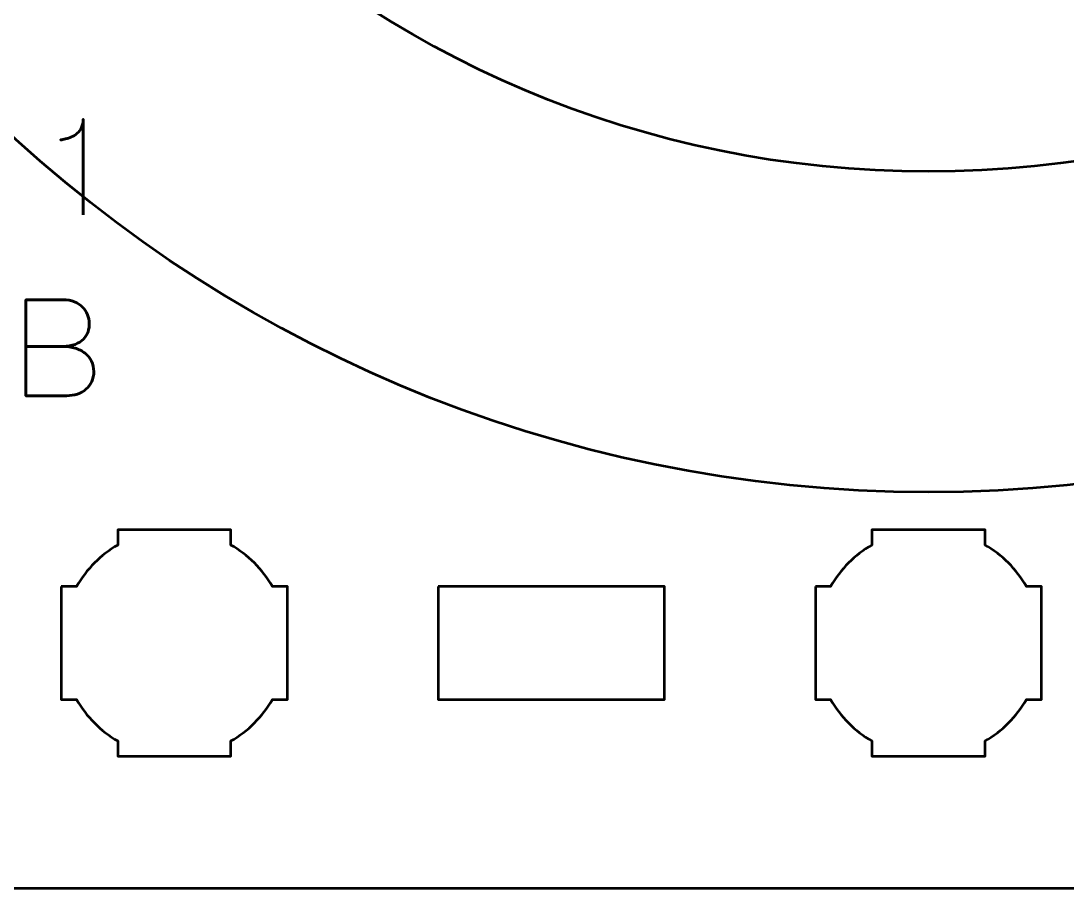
# Model space of a CAD drawing. Header units: centimetres. Extents: x -35.2 to 14.2, y -19.5 to -10.2.
# Drawn here: x -2.907 to -0.132, y -19.5 to -17.2 of the extents above; entities that cross this region are included whole.
import ezdxf

# ---------------------------------------------------------------- set-up
doc = ezdxf.new("R2010")
doc.units = ezdxf.units.CM
doc.header["$MEASUREMENT"] = 0
doc.layers.add('Layer 1', color=7, linetype='Continuous')

msp = doc.modelspace()

# ---------------------------------------------------------------- linework, layer by layer
at = {"layer": 'Layer 1', "lineweight": 53}
for centre, major_axis in [((-0.50001, -14.85001), (0, 3.6)), ((-0.50001, -14.85), (0, 2.75))]:
    msp.add_ellipse(centre, major_axis=major_axis, ratio=1, dxfattribs=at)
for points, knots in [([(-4.64995, -10.19995), (-4.64995, -10.19995), (3.64995, -10.19995), (3.64995, -10.19995), (3.64995, -10.19995), (3.92695, -10.19995), (4.15005, -10.42305), (4.15005, -10.70005), (4.15005, -10.70005), (4.15005, -10.70005), (4.15005, -18.99995), (4.15005, -18.99995), (4.15005, -18.99995), (4.15005, -19.27695), (3.92695, -19.50005), (3.64995, -19.50005), (3.64995, -19.50005), (3.64995, -19.50005), (-4.64995, -19.50005), (-4.64995, -19.50005), (-4.64995, -19.50005), (-4.92695, -19.50005), (-5.15005, -19.27695), (-5.15005, -18.99995), (-5.15005, -18.99995), (-5.15005, -18.99995), (-5.15005, -10.70005), (-5.15005, -10.70005), (-5.15005, -10.70005), (-5.15005, -10.42305), (-4.92695, -10.19995), (-4.64995, -10.19995)], [0, 0, 0, 0, 0.125, 0.125, 0.125, 0.125, 0.25, 0.25, 0.25, 0.25, 0.375, 0.375, 0.375, 0.375, 0.5, 0.5, 0.5, 0.5, 0.625, 0.625, 0.625, 0.625, 0.75, 0.75, 0.75, 0.75, 0.875, 0.875, 0.875, 0.875, 1, 1, 1, 1]), ([(-2.80001, -18.69997), (-2.80001, -18.69997), (-2.75981, -18.69997), (-2.75981, -18.69997), (-2.75981, -18.69997), (-2.73348, -18.65445), (-2.69552, -18.61652), (-2.65001, -18.59019), (-2.65001, -18.59019), (-2.65001, -18.59019), (-2.65001, -18.54997), (-2.65001, -18.54997), (-2.65001, -18.54997), (-2.65001, -18.54997), (-2.35001, -18.54997), (-2.35001, -18.54997), (-2.35001, -18.54997), (-2.35001, -18.54997), (-2.35001, -18.59016), (-2.35001, -18.59016), (-2.35001, -18.59016), (-2.30448, -18.61649), (-2.26649, -18.65444), (-2.24013, -18.69997), (-2.24013, -18.69997), (-2.24013, -18.69997), (-2.20001, -18.69997), (-2.20001, -18.69997), (-2.20001, -18.69997), (-2.20001, -18.69997), (-2.20001, -18.84539), (-2.20001, -18.84539), (-2.20001, -18.84539), (-2.20001, -18.84539), (-2.19995, -18.85004), (-2.19995, -18.85004), (-2.19995, -18.85004), (-2.19995, -18.85004), (-2.20001, -18.85468), (-2.20001, -18.85468), (-2.20001, -18.85468), (-2.20001, -18.85468), (-2.20001, -18.99997), (-2.20001, -18.99997), (-2.20001, -18.99997), (-2.20001, -18.99997), (-2.24008, -18.99997), (-2.24008, -18.99997), (-2.24008, -18.99997), (-2.26643, -19.04554), (-2.30443, -19.08355), (-2.35001, -19.10991), (-2.35001, -19.10991), (-2.35001, -19.10991), (-2.35001, -19.14997), (-2.35001, -19.14997), (-2.35001, -19.14997), (-2.35001, -19.14997), (-2.49329, -19.14997), (-2.49329, -19.14997), (-2.49329, -19.14997), (-2.49329, -19.14997), (-2.49996, -19.15005), (-2.49996, -19.15005), (-2.49996, -19.15005), (-2.49996, -19.15005), (-2.50664, -19.14997), (-2.50664, -19.14997), (-2.50664, -19.14997), (-2.50664, -19.14997), (-2.65001, -19.14997), (-2.65001, -19.14997), (-2.65001, -19.14997), (-2.65001, -19.14997), (-2.65001, -19.10987), (-2.65001, -19.10987), (-2.65001, -19.10987), (-2.69555, -19.08351), (-2.73353, -19.04552), (-2.75986, -18.99997), (-2.75986, -18.99997), (-2.75986, -18.99997), (-2.80001, -18.99997), (-2.80001, -18.99997), (-2.80001, -18.99997), (-2.80001, -18.99997), (-2.80001, -18.69997), (-2.80001, -18.69997)], [0, 0, 0, 0, 0.0454545, 0.0454545, 0.0454545, 0.0454545, 0.0909091, 0.0909091, 0.0909091, 0.0909091, 0.1363636, 0.1363636, 0.1363636, 0.1363636, 0.1818182, 0.1818182, 0.1818182, 0.1818182, 0.2272727, 0.2272727, 0.2272727, 0.2272727, 0.2727273, 0.2727273, 0.2727273, 0.2727273, 0.3181818, 0.3181818, 0.3181818, 0.3181818, 0.3636364, 0.3636364, 0.3636364, 0.3636364, 0.4090909, 0.4090909, 0.4090909, 0.4090909, 0.4545455, 0.4545455, 0.4545455, 0.4545455, 0.5, 0.5, 0.5, 0.5, 0.5454545, 0.5454545, 0.5454545, 0.5454545, 0.5909091, 0.5909091, 0.5909091, 0.5909091, 0.6363636, 0.6363636, 0.6363636, 0.6363636, 0.6818182, 0.6818182, 0.6818182, 0.6818182, 0.7272727, 0.7272727, 0.7272727, 0.7272727, 0.7727273, 0.7727273, 0.7727273, 0.7727273, 0.8181818, 0.8181818, 0.8181818, 0.8181818, 0.8636364, 0.8636364, 0.8636364, 0.8636364, 0.9090909, 0.9090909, 0.9090909, 0.9090909, 0.9545455, 0.9545455, 0.9545455, 0.9545455, 1, 1, 1, 1]), ([(-0.80001, -18.69997), (-0.80001, -18.69997), (-0.75981, -18.69997), (-0.75981, -18.69997), (-0.75981, -18.69997), (-0.73348, -18.65445), (-0.69552, -18.61652), (-0.65001, -18.59019), (-0.65001, -18.59019), (-0.65001, -18.59019), (-0.65001, -18.54997), (-0.65001, -18.54997), (-0.65001, -18.54997), (-0.65001, -18.54997), (-0.35001, -18.54997), (-0.35001, -18.54997), (-0.35001, -18.54997), (-0.35001, -18.54997), (-0.35001, -18.59016), (-0.35001, -18.59016), (-0.35001, -18.59016), (-0.30448, -18.61649), (-0.26649, -18.65444), (-0.24013, -18.69997), (-0.24013, -18.69997), (-0.24013, -18.69997), (-0.20001, -18.69997), (-0.20001, -18.69997), (-0.20001, -18.69997), (-0.20001, -18.69997), (-0.20001, -18.84539), (-0.20001, -18.84539), (-0.20001, -18.84539), (-0.20001, -18.84539), (-0.19995, -18.85004), (-0.19995, -18.85004), (-0.19995, -18.85004), (-0.19995, -18.85004), (-0.20001, -18.85468), (-0.20001, -18.85468), (-0.20001, -18.85468), (-0.20001, -18.85468), (-0.20001, -18.99997), (-0.20001, -18.99997), (-0.20001, -18.99997), (-0.20001, -18.99997), (-0.24008, -18.99997), (-0.24008, -18.99997), (-0.24008, -18.99997), (-0.26643, -19.04554), (-0.30443, -19.08355), (-0.35001, -19.10991), (-0.35001, -19.10991), (-0.35001, -19.10991), (-0.35001, -19.14997), (-0.35001, -19.14997), (-0.35001, -19.14997), (-0.35001, -19.14997), (-0.49329, -19.14997), (-0.49329, -19.14997), (-0.49329, -19.14997), (-0.49329, -19.14997), (-0.49996, -19.15005), (-0.49996, -19.15005), (-0.49996, -19.15005), (-0.49996, -19.15005), (-0.50664, -19.14997), (-0.50664, -19.14997), (-0.50664, -19.14997), (-0.50664, -19.14997), (-0.65001, -19.14997), (-0.65001, -19.14997), (-0.65001, -19.14997), (-0.65001, -19.14997), (-0.65001, -19.10987), (-0.65001, -19.10987), (-0.65001, -19.10987), (-0.69555, -19.08351), (-0.73353, -19.04552), (-0.75986, -18.99997), (-0.75986, -18.99997), (-0.75986, -18.99997), (-0.80001, -18.99997), (-0.80001, -18.99997), (-0.80001, -18.99997), (-0.80001, -18.99997), (-0.80001, -18.69997), (-0.80001, -18.69997)], [0, 0, 0, 0, 0.0454545, 0.0454545, 0.0454545, 0.0454545, 0.0909091, 0.0909091, 0.0909091, 0.0909091, 0.1363636, 0.1363636, 0.1363636, 0.1363636, 0.1818182, 0.1818182, 0.1818182, 0.1818182, 0.2272727, 0.2272727, 0.2272727, 0.2272727, 0.2727273, 0.2727273, 0.2727273, 0.2727273, 0.3181818, 0.3181818, 0.3181818, 0.3181818, 0.3636364, 0.3636364, 0.3636364, 0.3636364, 0.4090909, 0.4090909, 0.4090909, 0.4090909, 0.4545455, 0.4545455, 0.4545455, 0.4545455, 0.5, 0.5, 0.5, 0.5, 0.5454545, 0.5454545, 0.5454545, 0.5454545, 0.5909091, 0.5909091, 0.5909091, 0.5909091, 0.6363636, 0.6363636, 0.6363636, 0.6363636, 0.6818182, 0.6818182, 0.6818182, 0.6818182, 0.7272727, 0.7272727, 0.7272727, 0.7272727, 0.7727273, 0.7727273, 0.7727273, 0.7727273, 0.8181818, 0.8181818, 0.8181818, 0.8181818, 0.8636364, 0.8636364, 0.8636364, 0.8636364, 0.9090909, 0.9090909, 0.9090909, 0.9090909, 0.9545455, 0.9545455, 0.9545455, 0.9545455, 1, 1, 1, 1]), ([(-1.80004, -18.69995), (-1.80004, -18.69995), (-1.20003, -18.69995), (-1.20003, -18.69995), (-1.20003, -18.69995), (-1.20003, -18.69995), (-1.20003, -18.99995), (-1.20003, -18.99995), (-1.20003, -18.99995), (-1.20003, -18.99995), (-1.80004, -18.99995), (-1.80004, -18.99995), (-1.80004, -18.99995), (-1.80004, -18.99995), (-1.80004, -18.69995), (-1.80004, -18.69995)], [0, 0, 0, 0, 0.25, 0.25, 0.25, 0.25, 0.5, 0.5, 0.5, 0.5, 0.75, 0.75, 0.75, 0.75, 1, 1, 1, 1])]:
    msp.add_open_spline(points, degree=3, knots=knots, dxfattribs=at)
at = {"layer": 'Layer 1', "color": 5, "lineweight": 53}
for points, knots in [([(-2.74172, -17.71477), (-2.74172, -17.71477), (-2.74172, -17.46042), (-2.74172, -17.46042), (-2.74172, -17.46042), (-2.74178, -17.46906), (-2.7433, -17.47647), (-2.74624, -17.48264), (-2.74624, -17.48264), (-2.74913, -17.48887), (-2.75295, -17.49399), (-2.75765, -17.4981), (-2.75765, -17.4981), (-2.76235, -17.50222), (-2.76741, -17.50551), (-2.77282, -17.50798), (-2.77282, -17.50798), (-2.77823, -17.51039), (-2.78346, -17.51222), (-2.78852, -17.51333), (-2.78852, -17.51333), (-2.79363, -17.51451), (-2.79799, -17.51521), (-2.80169, -17.51545), (-2.80169, -17.51545), (-2.79799, -17.51521), (-2.79363, -17.51451), (-2.78852, -17.51333), (-2.78852, -17.51333), (-2.78346, -17.51222), (-2.77823, -17.51039), (-2.77282, -17.50798), (-2.77282, -17.50798), (-2.76741, -17.50551), (-2.76235, -17.50222), (-2.75765, -17.4981), (-2.75765, -17.4981), (-2.75295, -17.49399), (-2.74913, -17.48887), (-2.74624, -17.48264), (-2.74624, -17.48264), (-2.7433, -17.47647), (-2.74178, -17.46906), (-2.74172, -17.46042), (-2.74172, -17.46042), (-2.74172, -17.46042), (-2.74172, -17.71477), (-2.74172, -17.71477)], [0, 0, 0, 0, 0.0833333, 0.0833333, 0.0833333, 0.0833333, 0.1666667, 0.1666667, 0.1666667, 0.1666667, 0.25, 0.25, 0.25, 0.25, 0.3333333, 0.3333333, 0.3333333, 0.3333333, 0.4166667, 0.4166667, 0.4166667, 0.4166667, 0.5, 0.5, 0.5, 0.5, 0.5833333, 0.5833333, 0.5833333, 0.5833333, 0.6666667, 0.6666667, 0.6666667, 0.6666667, 0.75, 0.75, 0.75, 0.75, 0.8333333, 0.8333333, 0.8333333, 0.8333333, 0.9166667, 0.9166667, 0.9166667, 0.9166667, 1, 1, 1, 1]), ([(-2.89393, -18.06331), (-2.89393, -18.06331), (-2.79621, -18.06331), (-2.79621, -18.06331), (-2.79621, -18.06331), (-2.78351, -18.06325), (-2.77269, -18.06149), (-2.76358, -18.05802), (-2.76358, -18.05802), (-2.75452, -18.05461), (-2.74717, -18.04996), (-2.74147, -18.04414), (-2.74147, -18.04414), (-2.73577, -18.03832), (-2.73165, -18.03173), (-2.72906, -18.02444), (-2.72906, -18.02444), (-2.72654, -18.01721), (-2.72536, -18.00969), (-2.72565, -18.00192), (-2.72565, -18.00192), (-2.72601, -17.99416), (-2.72765, -17.98664), (-2.73059, -17.97929), (-2.73059, -17.97929), (-2.73347, -17.97194), (-2.73782, -17.96529), (-2.74353, -17.95936), (-2.74353, -17.95936), (-2.74923, -17.95342), (-2.75635, -17.94871), (-2.76499, -17.94524), (-2.76499, -17.94524), (-2.77363, -17.94172), (-2.7838, -17.93989), (-2.7955, -17.93984), (-2.7955, -17.93984), (-2.7955, -17.93984), (-2.89393, -17.93984), (-2.89393, -17.93984), (-2.89393, -17.93984), (-2.89393, -17.93984), (-2.89393, -18.19419), (-2.89393, -18.19419), (-2.89393, -18.19419), (-2.89393, -18.19419), (-2.78563, -18.19419), (-2.78563, -18.19419), (-2.78563, -18.19419), (-2.77551, -18.19419), (-2.76611, -18.19272), (-2.7574, -18.18984), (-2.7574, -18.18984), (-2.7487, -18.1869), (-2.74112, -18.18272), (-2.73453, -18.17714), (-2.73453, -18.17714), (-2.72801, -18.17161), (-2.72289, -18.16491), (-2.71924, -18.15697), (-2.71924, -18.15697), (-2.7156, -18.14903), (-2.71372, -18.14004), (-2.71366, -18.12998), (-2.71366, -18.12998), (-2.71389, -18.11987), (-2.71601, -18.11076), (-2.72007, -18.10258), (-2.72007, -18.10258), (-2.72412, -18.09441), (-2.72977, -18.08742), (-2.73706, -18.08154), (-2.73706, -18.08154), (-2.74435, -18.07571), (-2.75305, -18.07119), (-2.76305, -18.06807), (-2.76305, -18.06807), (-2.77304, -18.06495), (-2.7841, -18.06337), (-2.79621, -18.06331), (-2.79621, -18.06331), (-2.7841, -18.06337), (-2.77304, -18.06495), (-2.76305, -18.06807), (-2.76305, -18.06807), (-2.75305, -18.07119), (-2.74435, -18.07571), (-2.73706, -18.08154), (-2.73706, -18.08154), (-2.72977, -18.08742), (-2.72412, -18.09441), (-2.72007, -18.10258), (-2.72007, -18.10258), (-2.71601, -18.11076), (-2.71389, -18.11987), (-2.71366, -18.12998), (-2.71366, -18.12998), (-2.71372, -18.14004), (-2.7156, -18.14903), (-2.71924, -18.15697), (-2.71924, -18.15697), (-2.72289, -18.16491), (-2.72801, -18.17161), (-2.73453, -18.17714), (-2.73453, -18.17714), (-2.74112, -18.18272), (-2.7487, -18.1869), (-2.7574, -18.18984), (-2.7574, -18.18984), (-2.76611, -18.19272), (-2.77551, -18.19419), (-2.78563, -18.19419), (-2.78563, -18.19419), (-2.78563, -18.19419), (-2.89393, -18.19419), (-2.89393, -18.19419), (-2.89393, -18.19419), (-2.89393, -18.19419), (-2.89393, -17.93984), (-2.89393, -17.93984), (-2.89393, -17.93984), (-2.89393, -17.93984), (-2.7955, -17.93984), (-2.7955, -17.93984), (-2.7955, -17.93984), (-2.7838, -17.93989), (-2.77363, -17.94172), (-2.76499, -17.94524), (-2.76499, -17.94524), (-2.75635, -17.94871), (-2.74923, -17.95342), (-2.74353, -17.95936), (-2.74353, -17.95936), (-2.73782, -17.96529), (-2.73347, -17.97194), (-2.73059, -17.97929), (-2.73059, -17.97929), (-2.72765, -17.98664), (-2.72601, -17.99416), (-2.72565, -18.00192), (-2.72565, -18.00192), (-2.72536, -18.00969), (-2.72654, -18.01721), (-2.72906, -18.02444), (-2.72906, -18.02444), (-2.73165, -18.03173), (-2.73577, -18.03832), (-2.74147, -18.04414), (-2.74147, -18.04414), (-2.74717, -18.04996), (-2.75452, -18.05461), (-2.76358, -18.05802), (-2.76358, -18.05802), (-2.77269, -18.06149), (-2.78351, -18.06325), (-2.79621, -18.06331), (-2.79621, -18.06331), (-2.79621, -18.06331), (-2.89393, -18.06331), (-2.89393, -18.06331)], [0, 0, 0, 0, 0.025, 0.025, 0.025, 0.025, 0.05, 0.05, 0.05, 0.05, 0.075, 0.075, 0.075, 0.075, 0.1, 0.1, 0.1, 0.1, 0.125, 0.125, 0.125, 0.125, 0.15, 0.15, 0.15, 0.15, 0.175, 0.175, 0.175, 0.175, 0.2, 0.2, 0.2, 0.2, 0.225, 0.225, 0.225, 0.225, 0.25, 0.25, 0.25, 0.25, 0.275, 0.275, 0.275, 0.275, 0.3, 0.3, 0.3, 0.3, 0.325, 0.325, 0.325, 0.325, 0.35, 0.35, 0.35, 0.35, 0.375, 0.375, 0.375, 0.375, 0.4, 0.4, 0.4, 0.4, 0.425, 0.425, 0.425, 0.425, 0.45, 0.45, 0.45, 0.45, 0.475, 0.475, 0.475, 0.475, 0.5, 0.5, 0.5, 0.5, 0.525, 0.525, 0.525, 0.525, 0.55, 0.55, 0.55, 0.55, 0.575, 0.575, 0.575, 0.575, 0.6, 0.6, 0.6, 0.6, 0.625, 0.625, 0.625, 0.625, 0.65, 0.65, 0.65, 0.65, 0.675, 0.675, 0.675, 0.675, 0.7, 0.7, 0.7, 0.7, 0.725, 0.725, 0.725, 0.725, 0.75, 0.75, 0.75, 0.75, 0.775, 0.775, 0.775, 0.775, 0.8, 0.8, 0.8, 0.8, 0.825, 0.825, 0.825, 0.825, 0.85, 0.85, 0.85, 0.85, 0.875, 0.875, 0.875, 0.875, 0.9, 0.9, 0.9, 0.9, 0.925, 0.925, 0.925, 0.925, 0.95, 0.95, 0.95, 0.95, 0.975, 0.975, 0.975, 0.975, 1, 1, 1, 1])]:
    msp.add_open_spline(points, degree=3, knots=knots, dxfattribs=at)

doc.saveas('drawing.dxf')
